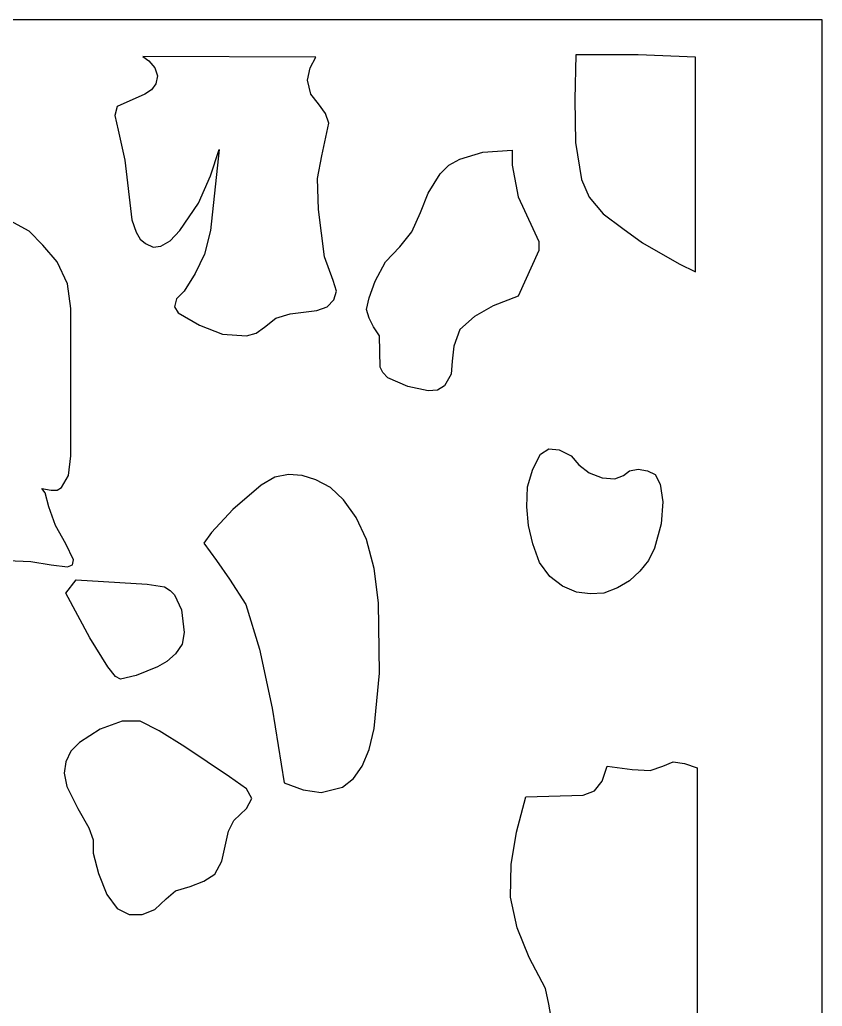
# Model space of a CAD drawing. Header units: centimetres. Extents: x -27 to -21, y -9 to 9.
# Drawn here: x -23.068 to -21, y 6.461 to 9.001 of the extents above; entities that cross this region are included whole.
import ezdxf

# ---------------------------------------------------------------- set-up
doc = ezdxf.new("R2010")
doc.units = ezdxf.units.CM
doc.header["$MEASUREMENT"] = 0
doc.layers.add('layer 1', color=7, linetype='Continuous')

msp = doc.modelspace()

# ---------------------------------------------------------------- linework, layer by layer
at = {"layer": 'layer 1', "color": 250, "lineweight": 30}
for points, knots in [([(-21.00043, -8.99444), (-21.00043, -8.99444), (-26.99914, -8.99536), (-26.99914, -8.99536), (-26.99914, -8.99536), (-26.99914, -8.99536), (-26.99914, 9.00077), (-26.99914, 9.00077), (-26.99914, 9.00077), (-26.99914, 9.00077), (-21.00043, 9.00077), (-21.00043, 9.00077), (-21.00043, 9.00077), (-21.00043, 9.00077), (-21.00043, -8.99444), (-21.00043, -8.99444)], [0, 0, 0, 0, 0.2, 0.2, 0.2, 0.2, 0.4, 0.4, 0.4, 0.4, 0.6, 0.6, 0.6, 0.6, 1, 1, 1, 1]), ([(-22.64474, 8.30213), (-22.64474, 8.30213), (-22.61608, 8.34749), (-22.61608, 8.34749), (-22.61608, 8.34749), (-22.61608, 8.34749), (-22.59175, 8.39727), (-22.59175, 8.39727), (-22.59175, 8.39727), (-22.59175, 8.39727), (-22.57609, 8.4583), (-22.57609, 8.4583), (-22.57609, 8.4583), (-22.57609, 8.4583), (-22.55409, 8.66648), (-22.55409, 8.66648), (-22.55409, 8.66648), (-22.55409, 8.66648), (-22.57609, 8.59862), (-22.57609, 8.59862), (-22.57609, 8.59862), (-22.57609, 8.59862), (-22.60708, 8.52837), (-22.60708, 8.52837), (-22.60708, 8.52837), (-22.60708, 8.52837), (-22.65574, 8.4583), (-22.65574, 8.4583), (-22.65574, 8.4583), (-22.65574, 8.4583), (-22.68007, 8.4312), (-22.68007, 8.4312), (-22.68007, 8.4312), (-22.68007, 8.4312), (-22.70439, 8.41755), (-22.70439, 8.41755), (-22.70439, 8.41755), (-22.70439, 8.41755), (-22.72406, 8.41534), (-22.72406, 8.41534), (-22.72406, 8.41534), (-22.72406, 8.41534), (-22.74405, 8.42438), (-22.74405, 8.42438), (-22.74405, 8.42438), (-22.74405, 8.42438), (-22.75738, 8.43562), (-22.75738, 8.43562), (-22.75738, 8.43562), (-22.75738, 8.43562), (-22.76838, 8.45369), (-22.76838, 8.45369), (-22.76838, 8.45369), (-22.76838, 8.45369), (-22.77938, 8.48541), (-22.77938, 8.48541), (-22.77938, 8.48541), (-22.77938, 8.48541), (-22.79704, 8.63919), (-22.79704, 8.63919), (-22.79704, 8.63919), (-22.79704, 8.63919), (-22.8147, 8.71626), (-22.8147, 8.71626), (-22.8147, 8.71626), (-22.8147, 8.71626), (-22.82337, 8.75461), (-22.82337, 8.75461), (-22.82337, 8.75461), (-22.82337, 8.75461), (-22.8167, 8.77729), (-22.8167, 8.77729), (-22.8167, 8.77729), (-22.8167, 8.77729), (-22.74605, 8.80901), (-22.74605, 8.80901), (-22.74605, 8.80901), (-22.74605, 8.80901), (-22.72839, 8.82025), (-22.72839, 8.82025), (-22.72839, 8.82025), (-22.72839, 8.82025), (-22.71739, 8.83611), (-22.71739, 8.83611), (-22.71739, 8.83611), (-22.71739, 8.83611), (-22.71306, 8.85639), (-22.71306, 8.85639), (-22.71306, 8.85639), (-22.71306, 8.85639), (-22.71972, 8.87686), (-22.71972, 8.87686), (-22.71972, 8.87686), (-22.71972, 8.87686), (-22.73505, 8.89493), (-22.73505, 8.89493), (-22.73505, 8.89493), (-22.73505, 8.89493), (-22.75072, 8.90618), (-22.75072, 8.90618), (-22.75072, 8.90618), (-22.75072, 8.90618), (-22.30481, 8.90397), (-22.30481, 8.90397), (-22.30481, 8.90397), (-22.30481, 8.90397), (-22.32014, 8.87686), (-22.32014, 8.87686), (-22.32014, 8.87686), (-22.32014, 8.87686), (-22.32681, 8.84515), (-22.32681, 8.84515), (-22.32681, 8.84515), (-22.32681, 8.84515), (-22.31814, 8.80901), (-22.31814, 8.80901), (-22.31814, 8.80901), (-22.31814, 8.80901), (-22.29815, 8.78411), (-22.29815, 8.78411), (-22.29815, 8.78411), (-22.29815, 8.78411), (-22.28049, 8.75922), (-22.28049, 8.75922), (-22.28049, 8.75922), (-22.28049, 8.75922), (-22.27182, 8.73433), (-22.27182, 8.73433), (-22.27182, 8.73433), (-22.27182, 8.73433), (-22.28948, 8.65062), (-22.28948, 8.65062), (-22.28948, 8.65062), (-22.28948, 8.65062), (-22.30048, 8.5918), (-22.30048, 8.5918), (-22.30048, 8.5918), (-22.30048, 8.5918), (-22.29815, 8.51251), (-22.29815, 8.51251), (-22.29815, 8.51251), (-22.29815, 8.51251), (-22.28282, 8.39045), (-22.28282, 8.39045), (-22.28282, 8.39045), (-22.28282, 8.39045), (-22.26049, 8.32942), (-22.26049, 8.32942), (-22.26049, 8.32942), (-22.26049, 8.32942), (-22.25182, 8.30213), (-22.25182, 8.30213), (-22.25182, 8.30213), (-22.25182, 8.30213), (-22.25849, 8.27963), (-22.25849, 8.27963), (-22.25849, 8.27963), (-22.25849, 8.27963), (-22.27615, 8.26156), (-22.27615, 8.26156), (-22.27615, 8.26156), (-22.27615, 8.26156), (-22.30248, 8.25253), (-22.30248, 8.25253), (-22.30248, 8.25253), (-22.30248, 8.25253), (-22.37113, 8.24349), (-22.37113, 8.24349), (-22.37113, 8.24349), (-22.37113, 8.24349), (-22.40846, 8.23206), (-22.40846, 8.23206), (-22.40846, 8.23206), (-22.40846, 8.23206), (-22.43712, 8.20938), (-22.43712, 8.20938), (-22.43712, 8.20938), (-22.43712, 8.20938), (-22.45911, 8.19371), (-22.45911, 8.19371), (-22.45911, 8.19371), (-22.45911, 8.19371), (-22.48344, 8.18689), (-22.48344, 8.18689), (-22.48344, 8.18689), (-22.48344, 8.18689), (-22.54543, 8.19131), (-22.54543, 8.19131), (-22.54543, 8.19131), (-22.54543, 8.19131), (-22.60508, 8.21399), (-22.60508, 8.21399), (-22.60508, 8.21399), (-22.60508, 8.21399), (-22.66007, 8.24571), (-22.66007, 8.24571), (-22.66007, 8.24571), (-22.66007, 8.24571), (-22.66907, 8.26156), (-22.66907, 8.26156), (-22.66907, 8.26156), (-22.66907, 8.26156), (-22.6644, 8.28185), (-22.6644, 8.28185), (-22.6644, 8.28185), (-22.6644, 8.28185), (-22.64474, 8.30213), (-22.64474, 8.30213)], [0, 0, 0, 0, 0.0188679, 0.0188679, 0.0188679, 0.0188679, 0.0377358, 0.0377358, 0.0377358, 0.0377358, 0.0566038, 0.0566038, 0.0566038, 0.0566038, 0.0754717, 0.0754717, 0.0754717, 0.0754717, 0.0943396, 0.0943396, 0.0943396, 0.0943396, 0.1132075, 0.1132075, 0.1132075, 0.1132075, 0.1320755, 0.1320755, 0.1320755, 0.1320755, 0.1509434, 0.1509434, 0.1509434, 0.1509434, 0.1698113, 0.1698113, 0.1698113, 0.1698113, 0.1886792, 0.1886792, 0.1886792, 0.1886792, 0.2075472, 0.2075472, 0.2075472, 0.2075472, 0.2264151, 0.2264151, 0.2264151, 0.2264151, 0.245283, 0.245283, 0.245283, 0.245283, 0.2641509, 0.2641509, 0.2641509, 0.2641509, 0.2830189, 0.2830189, 0.2830189, 0.2830189, 0.3018868, 0.3018868, 0.3018868, 0.3018868, 0.3207547, 0.3207547, 0.3207547, 0.3207547, 0.3396226, 0.3396226, 0.3396226, 0.3396226, 0.3584906, 0.3584906, 0.3584906, 0.3584906, 0.3773585, 0.3773585, 0.3773585, 0.3773585, 0.3962264, 0.3962264, 0.3962264, 0.3962264, 0.4150943, 0.4150943, 0.4150943, 0.4150943, 0.4339623, 0.4339623, 0.4339623, 0.4339623, 0.4528302, 0.4528302, 0.4528302, 0.4528302, 0.4716981, 0.4716981, 0.4716981, 0.4716981, 0.490566, 0.490566, 0.490566, 0.490566, 0.509434, 0.509434, 0.509434, 0.509434, 0.5283019, 0.5283019, 0.5283019, 0.5283019, 0.5471698, 0.5471698, 0.5471698, 0.5471698, 0.5660377, 0.5660377, 0.5660377, 0.5660377, 0.5849057, 0.5849057, 0.5849057, 0.5849057, 0.6037736, 0.6037736, 0.6037736, 0.6037736, 0.6226415, 0.6226415, 0.6226415, 0.6226415, 0.6415094, 0.6415094, 0.6415094, 0.6415094, 0.6603774, 0.6603774, 0.6603774, 0.6603774, 0.6792453, 0.6792453, 0.6792453, 0.6792453, 0.6981132, 0.6981132, 0.6981132, 0.6981132, 0.7169811, 0.7169811, 0.7169811, 0.7169811, 0.7358491, 0.7358491, 0.7358491, 0.7358491, 0.754717, 0.754717, 0.754717, 0.754717, 0.7735849, 0.7735849, 0.7735849, 0.7735849, 0.7924528, 0.7924528, 0.7924528, 0.7924528, 0.8113208, 0.8113208, 0.8113208, 0.8113208, 0.8301887, 0.8301887, 0.8301887, 0.8301887, 0.8490566, 0.8490566, 0.8490566, 0.8490566, 0.8679245, 0.8679245, 0.8679245, 0.8679245, 0.8867925, 0.8867925, 0.8867925, 0.8867925, 0.9056604, 0.9056604, 0.9056604, 0.9056604, 0.9245283, 0.9245283, 0.9245283, 0.9245283, 0.9433962, 0.9433962, 0.9433962, 0.9433962, 0.9622642, 0.9622642, 0.9622642, 0.9622642, 1, 1, 1, 1]), ([(-21.32702, 8.90397), (-21.32702, 8.90397), (-21.32702, 8.35191), (-21.32702, 8.35191), (-21.32702, 8.35191), (-21.32702, 8.35191), (-21.36902, 8.37238), (-21.36902, 8.37238), (-21.36902, 8.37238), (-21.36902, 8.37238), (-21.46399, 8.42659), (-21.46399, 8.42659), (-21.46399, 8.42659), (-21.46399, 8.42659), (-21.51465, 8.46291), (-21.51465, 8.46291), (-21.51465, 8.46291), (-21.51465, 8.46291), (-21.56531, 8.50127), (-21.56531, 8.50127), (-21.56531, 8.50127), (-21.56531, 8.50127), (-21.60063, 8.54423), (-21.60063, 8.54423), (-21.60063, 8.54423), (-21.60063, 8.54423), (-21.62063, 8.58959), (-21.62063, 8.58959), (-21.62063, 8.58959), (-21.62063, 8.58959), (-21.63596, 8.68455), (-21.63596, 8.68455), (-21.63596, 8.68455), (-21.63596, 8.68455), (-21.63829, 8.79536), (-21.63829, 8.79536), (-21.63829, 8.79536), (-21.63829, 8.79536), (-21.63562, 8.91005), (-21.63562, 8.91005), (-21.63562, 8.91005), (-21.63562, 8.91005), (-21.47433, 8.91005), (-21.47433, 8.91005), (-21.47433, 8.91005), (-21.47433, 8.91005), (-21.32702, 8.90397), (-21.32702, 8.90397)], [0, 0, 0, 0, 0.0769231, 0.0769231, 0.0769231, 0.0769231, 0.1538462, 0.1538462, 0.1538462, 0.1538462, 0.2307692, 0.2307692, 0.2307692, 0.2307692, 0.3076923, 0.3076923, 0.3076923, 0.3076923, 0.3846154, 0.3846154, 0.3846154, 0.3846154, 0.4615385, 0.4615385, 0.4615385, 0.4615385, 0.5384615, 0.5384615, 0.5384615, 0.5384615, 0.6153846, 0.6153846, 0.6153846, 0.6153846, 0.6923077, 0.6923077, 0.6923077, 0.6923077, 0.7692308, 0.7692308, 0.7692308, 0.7692308, 0.8461538, 0.8461538, 0.8461538, 0.8461538, 1, 1, 1, 1]), ([(-21.97388, 8.05837), (-21.97388, 8.05837), (-21.95622, 8.08787), (-21.95622, 8.08787), (-21.95622, 8.08787), (-21.95622, 8.08787), (-21.95389, 8.1218), (-21.95389, 8.1218), (-21.95389, 8.1218), (-21.95389, 8.1218), (-21.94956, 8.16015), (-21.94956, 8.16015), (-21.94956, 8.16015), (-21.94956, 8.16015), (-21.93389, 8.20311), (-21.93389, 8.20311), (-21.93389, 8.20311), (-21.93389, 8.20311), (-21.89657, 8.23704), (-21.89657, 8.23704), (-21.89657, 8.23704), (-21.89657, 8.23704), (-21.84791, 8.26433), (-21.84791, 8.26433), (-21.84791, 8.26433), (-21.84791, 8.26433), (-21.78393, 8.28922), (-21.78393, 8.28922), (-21.78393, 8.28922), (-21.78393, 8.28922), (-21.73094, 8.40668), (-21.73094, 8.40668), (-21.73094, 8.40668), (-21.73094, 8.40668), (-21.73094, 8.42935), (-21.73094, 8.42935), (-21.73094, 8.42935), (-21.73094, 8.42935), (-21.74627, 8.46328), (-21.74627, 8.46328), (-21.74627, 8.46328), (-21.74627, 8.46328), (-21.78393, 8.54478), (-21.78393, 8.54478), (-21.78393, 8.54478), (-21.78393, 8.54478), (-21.79926, 8.6261), (-21.79926, 8.6261), (-21.79926, 8.6261), (-21.79926, 8.6261), (-21.79926, 8.66463), (-21.79926, 8.66463), (-21.79926, 8.66463), (-21.79926, 8.66463), (-21.87457, 8.66002), (-21.87457, 8.66002), (-21.87457, 8.66002), (-21.87457, 8.66002), (-21.93389, 8.64195), (-21.93389, 8.64195), (-21.93389, 8.64195), (-21.93389, 8.64195), (-21.96255, 8.6261), (-21.96255, 8.6261), (-21.96255, 8.6261), (-21.96255, 8.6261), (-21.98488, 8.6036), (-21.98488, 8.6036), (-21.98488, 8.6036), (-21.98488, 8.6036), (-22.01554, 8.55382), (-22.01554, 8.55382), (-22.01554, 8.55382), (-22.01554, 8.55382), (-22.03554, 8.50403), (-22.03554, 8.50403), (-22.03554, 8.50403), (-22.03554, 8.50403), (-22.05753, 8.45425), (-22.05753, 8.45425), (-22.05753, 8.45425), (-22.05753, 8.45425), (-22.08853, 8.41589), (-22.08853, 8.41589), (-22.08853, 8.41589), (-22.08853, 8.41589), (-22.12585, 8.37736), (-22.12585, 8.37736), (-22.12585, 8.37736), (-22.12585, 8.37736), (-22.15251, 8.32757), (-22.15251, 8.32757), (-22.15251, 8.32757), (-22.15251, 8.32757), (-22.16784, 8.28461), (-22.16784, 8.28461), (-22.16784, 8.28461), (-22.16784, 8.28461), (-22.17451, 8.25511), (-22.17451, 8.25511), (-22.17451, 8.25511), (-22.17451, 8.25511), (-22.16784, 8.23261), (-22.16784, 8.23261), (-22.16784, 8.23261), (-22.16784, 8.23261), (-22.15685, 8.20993), (-22.15685, 8.20993), (-22.15685, 8.20993), (-22.15685, 8.20993), (-22.14152, 8.18726), (-22.14152, 8.18726), (-22.14152, 8.18726), (-22.14152, 8.18726), (-22.13918, 8.10594), (-22.13918, 8.10594), (-22.13918, 8.10594), (-22.13918, 8.10594), (-22.13252, 8.0923), (-22.13252, 8.0923), (-22.13252, 8.0923), (-22.13252, 8.0923), (-22.11952, 8.07884), (-22.11952, 8.07884), (-22.11952, 8.07884), (-22.11952, 8.07884), (-22.06853, 8.05616), (-22.06853, 8.05616), (-22.06853, 8.05616), (-22.06853, 8.05616), (-22.01554, 8.04491), (-22.01554, 8.04491), (-22.01554, 8.04491), (-22.01554, 8.04491), (-21.99155, 8.04712), (-21.99155, 8.04712), (-21.99155, 8.04712), (-21.99155, 8.04712), (-21.97388, 8.05837), (-21.97388, 8.05837)], [0, 0, 0, 0, 0.0277778, 0.0277778, 0.0277778, 0.0277778, 0.0555556, 0.0555556, 0.0555556, 0.0555556, 0.0833333, 0.0833333, 0.0833333, 0.0833333, 0.1111111, 0.1111111, 0.1111111, 0.1111111, 0.1388889, 0.1388889, 0.1388889, 0.1388889, 0.1666667, 0.1666667, 0.1666667, 0.1666667, 0.1944444, 0.1944444, 0.1944444, 0.1944444, 0.2222222, 0.2222222, 0.2222222, 0.2222222, 0.25, 0.25, 0.25, 0.25, 0.2777778, 0.2777778, 0.2777778, 0.2777778, 0.3055556, 0.3055556, 0.3055556, 0.3055556, 0.3333333, 0.3333333, 0.3333333, 0.3333333, 0.3611111, 0.3611111, 0.3611111, 0.3611111, 0.3888889, 0.3888889, 0.3888889, 0.3888889, 0.4166667, 0.4166667, 0.4166667, 0.4166667, 0.4444444, 0.4444444, 0.4444444, 0.4444444, 0.4722222, 0.4722222, 0.4722222, 0.4722222, 0.5, 0.5, 0.5, 0.5, 0.5277778, 0.5277778, 0.5277778, 0.5277778, 0.5555556, 0.5555556, 0.5555556, 0.5555556, 0.5833333, 0.5833333, 0.5833333, 0.5833333, 0.6111111, 0.6111111, 0.6111111, 0.6111111, 0.6388889, 0.6388889, 0.6388889, 0.6388889, 0.6666667, 0.6666667, 0.6666667, 0.6666667, 0.6944444, 0.6944444, 0.6944444, 0.6944444, 0.7222222, 0.7222222, 0.7222222, 0.7222222, 0.75, 0.75, 0.75, 0.75, 0.7777778, 0.7777778, 0.7777778, 0.7777778, 0.8055556, 0.8055556, 0.8055556, 0.8055556, 0.8333333, 0.8333333, 0.8333333, 0.8333333, 0.8611111, 0.8611111, 0.8611111, 0.8611111, 0.8888889, 0.8888889, 0.8888889, 0.8888889, 0.9166667, 0.9166667, 0.9166667, 0.9166667, 0.9444444, 0.9444444, 0.9444444, 0.9444444, 1, 1, 1, 1]), ([(-23.31326, 7.94755), (-23.31326, 7.94755), (-23.33326, 7.97466), (-23.33326, 7.97466), (-23.33326, 7.97466), (-23.33326, 7.97466), (-23.35759, 7.99273), (-23.35759, 7.99273), (-23.35759, 7.99273), (-23.35759, 7.99273), (-23.41058, 8.01319), (-23.41058, 8.01319), (-23.41058, 8.01319), (-23.41058, 8.01319), (-23.45457, 8.03809), (-23.45457, 8.03809), (-23.45457, 8.03809), (-23.45457, 8.03809), (-23.47023, 8.06058), (-23.47023, 8.06058), (-23.47023, 8.06058), (-23.47023, 8.06058), (-23.47889, 8.0923), (-23.47889, 8.0923), (-23.47889, 8.0923), (-23.47889, 8.0923), (-23.47223, 8.14208), (-23.47223, 8.14208), (-23.47223, 8.14208), (-23.47223, 8.14208), (-23.45023, 8.20772), (-23.45023, 8.20772), (-23.45023, 8.20772), (-23.45023, 8.20772), (-23.37725, 8.35708), (-23.37725, 8.35708), (-23.37725, 8.35708), (-23.37725, 8.35708), (-23.26494, 8.54257), (-23.26494, 8.54257), (-23.26494, 8.54257), (-23.26494, 8.54257), (-23.17429, 8.51528), (-23.17429, 8.51528), (-23.17429, 8.51528), (-23.17429, 8.51528), (-23.10164, 8.48817), (-23.10164, 8.48817), (-23.10164, 8.48817), (-23.10164, 8.48817), (-23.04399, 8.45646), (-23.04399, 8.45646), (-23.04399, 8.45646), (-23.04399, 8.45646), (-23.00866, 8.42032), (-23.00866, 8.42032), (-23.00866, 8.42032), (-23.00866, 8.42032), (-22.97134, 8.37736), (-22.97134, 8.37736), (-22.97134, 8.37736), (-22.97134, 8.37736), (-22.94468, 8.32075), (-22.94468, 8.32075), (-22.94468, 8.32075), (-22.94468, 8.32075), (-22.93601, 8.25751), (-22.93601, 8.25751), (-22.93601, 8.25751), (-22.93601, 8.25751), (-22.93601, 7.94294), (-22.93601, 7.94294), (-22.93601, 7.94294), (-22.93601, 7.94294), (-22.93601, 7.87749), (-22.93601, 7.87749), (-22.93601, 7.87749), (-22.93601, 7.87749), (-22.94268, 7.8277), (-22.94268, 7.8277), (-22.94268, 7.8277), (-22.94268, 7.8277), (-22.96034, 7.79599), (-22.96034, 7.79599), (-22.96034, 7.79599), (-22.96034, 7.79599), (-22.97134, 7.78916), (-22.97134, 7.78916), (-22.97134, 7.78916), (-22.97134, 7.78916), (-22.98667, 7.78916), (-22.98667, 7.78916), (-22.98667, 7.78916), (-22.98667, 7.78916), (-23.01099, 7.79377), (-23.01099, 7.79377), (-23.01099, 7.79377), (-23.01099, 7.79377), (-23.00233, 7.78253), (-23.00233, 7.78253), (-23.00233, 7.78253), (-23.00233, 7.78253), (-22.99333, 7.7462), (-22.99333, 7.7462), (-22.99333, 7.7462), (-22.99333, 7.7462), (-22.97567, 7.69882), (-22.97567, 7.69882), (-22.97567, 7.69882), (-22.97567, 7.69882), (-22.94934, 7.65124), (-22.94934, 7.65124), (-22.94934, 7.65124), (-22.94934, 7.65124), (-22.92935, 7.61049), (-22.92935, 7.61049), (-22.92935, 7.61049), (-22.92935, 7.61049), (-22.93168, 7.59685), (-22.93168, 7.59685), (-22.93168, 7.59685), (-22.93168, 7.59685), (-22.94468, 7.59242), (-22.94468, 7.59242), (-22.94468, 7.59242), (-22.94468, 7.59242), (-22.98667, 7.59685), (-22.98667, 7.59685), (-22.98667, 7.59685), (-22.98667, 7.59685), (-23.03966, 7.60607), (-23.03966, 7.60607), (-23.03966, 7.60607), (-23.03966, 7.60607), (-23.09931, 7.60828), (-23.09931, 7.60828), (-23.09931, 7.60828), (-23.09931, 7.60828), (-23.12564, 7.60146), (-23.12564, 7.60146), (-23.12564, 7.60146), (-23.12564, 7.60146), (-23.14797, 7.58781), (-23.14797, 7.58781), (-23.14797, 7.58781), (-23.14797, 7.58781), (-23.19196, 7.55389), (-23.19196, 7.55389), (-23.19196, 7.55389), (-23.19196, 7.55389), (-23.23828, 7.53582), (-23.23828, 7.53582), (-23.23828, 7.53582), (-23.23828, 7.53582), (-23.2736, 7.5336), (-23.2736, 7.5336), (-23.2736, 7.5336), (-23.2736, 7.5336), (-23.28694, 7.54043), (-23.28694, 7.54043), (-23.28694, 7.54043), (-23.28694, 7.54043), (-23.2936, 7.55389), (-23.2936, 7.55389), (-23.2936, 7.55389), (-23.2936, 7.55389), (-23.3156, 7.59464), (-23.3156, 7.59464), (-23.3156, 7.59464), (-23.3156, 7.59464), (-23.35092, 7.64442), (-23.35092, 7.64442), (-23.35092, 7.64442), (-23.35092, 7.64442), (-23.39724, 7.70324), (-23.39724, 7.70324), (-23.39724, 7.70324), (-23.39724, 7.70324), (-23.37725, 7.72813), (-23.37725, 7.72813), (-23.37725, 7.72813), (-23.37725, 7.72813), (-23.33759, 7.79156), (-23.33759, 7.79156), (-23.33759, 7.79156), (-23.33759, 7.79156), (-23.30893, 7.87066), (-23.30893, 7.87066), (-23.30893, 7.87066), (-23.30893, 7.87066), (-23.3046, 7.91141), (-23.3046, 7.91141), (-23.3046, 7.91141), (-23.3046, 7.91141), (-23.31326, 7.94755), (-23.31326, 7.94755)], [0, 0, 0, 0, 0.02, 0.02, 0.02, 0.02, 0.04, 0.04, 0.04, 0.04, 0.06, 0.06, 0.06, 0.06, 0.08, 0.08, 0.08, 0.08, 0.1, 0.1, 0.1, 0.1, 0.12, 0.12, 0.12, 0.12, 0.14, 0.14, 0.14, 0.14, 0.16, 0.16, 0.16, 0.16, 0.18, 0.18, 0.18, 0.18, 0.2, 0.2, 0.2, 0.2, 0.22, 0.22, 0.22, 0.22, 0.24, 0.24, 0.24, 0.24, 0.26, 0.26, 0.26, 0.26, 0.28, 0.28, 0.28, 0.28, 0.3, 0.3, 0.3, 0.3, 0.32, 0.32, 0.32, 0.32, 0.34, 0.34, 0.34, 0.34, 0.36, 0.36, 0.36, 0.36, 0.38, 0.38, 0.38, 0.38, 0.4, 0.4, 0.4, 0.4, 0.42, 0.42, 0.42, 0.42, 0.44, 0.44, 0.44, 0.44, 0.46, 0.46, 0.46, 0.46, 0.48, 0.48, 0.48, 0.48, 0.5, 0.5, 0.5, 0.5, 0.52, 0.52, 0.52, 0.52, 0.54, 0.54, 0.54, 0.54, 0.56, 0.56, 0.56, 0.56, 0.58, 0.58, 0.58, 0.58, 0.6, 0.6, 0.6, 0.6, 0.62, 0.62, 0.62, 0.62, 0.64, 0.64, 0.64, 0.64, 0.66, 0.66, 0.66, 0.66, 0.68, 0.68, 0.68, 0.68, 0.7, 0.7, 0.7, 0.7, 0.72, 0.72, 0.72, 0.72, 0.74, 0.74, 0.74, 0.74, 0.76, 0.76, 0.76, 0.76, 0.78, 0.78, 0.78, 0.78, 0.8, 0.8, 0.8, 0.8, 0.82, 0.82, 0.82, 0.82, 0.84, 0.84, 0.84, 0.84, 0.86, 0.86, 0.86, 0.86, 0.88, 0.88, 0.88, 0.88, 0.9, 0.9, 0.9, 0.9, 0.92, 0.92, 0.92, 0.92, 0.94, 0.94, 0.94, 0.94, 0.96, 0.96, 0.96, 0.96, 1, 1, 1, 1]), ([(-21.66928, 7.54264), (-21.66928, 7.54264), (-21.63396, 7.52678), (-21.63396, 7.52678), (-21.63396, 7.52678), (-21.63396, 7.52678), (-21.59863, 7.52236), (-21.59863, 7.52236), (-21.59863, 7.52236), (-21.59863, 7.52236), (-21.56331, 7.52457), (-21.56331, 7.52457), (-21.56331, 7.52457), (-21.56331, 7.52457), (-21.52798, 7.53803), (-21.52798, 7.53803), (-21.52798, 7.53803), (-21.52798, 7.53803), (-21.49699, 7.55628), (-21.49699, 7.55628), (-21.49699, 7.55628), (-21.49699, 7.55628), (-21.47066, 7.58118), (-21.47066, 7.58118), (-21.47066, 7.58118), (-21.47066, 7.58118), (-21.44833, 7.60828), (-21.44833, 7.60828), (-21.44833, 7.60828), (-21.44833, 7.60828), (-21.433, 7.64), (-21.433, 7.64), (-21.433, 7.64), (-21.433, 7.64), (-21.41534, 7.70324), (-21.41534, 7.70324), (-21.41534, 7.70324), (-21.41534, 7.70324), (-21.41101, 7.75985), (-21.41101, 7.75985), (-21.41101, 7.75985), (-21.41101, 7.75985), (-21.41767, 7.80502), (-21.41767, 7.80502), (-21.41767, 7.80502), (-21.41767, 7.80502), (-21.43067, 7.82991), (-21.43067, 7.82991), (-21.43067, 7.82991), (-21.43067, 7.82991), (-21.45066, 7.83895), (-21.45066, 7.83895), (-21.45066, 7.83895), (-21.45066, 7.83895), (-21.47499, 7.84356), (-21.47499, 7.84356), (-21.47499, 7.84356), (-21.47499, 7.84356), (-21.49699, 7.83895), (-21.49699, 7.83895), (-21.49699, 7.83895), (-21.49699, 7.83895), (-21.51232, 7.8277), (-21.51232, 7.8277), (-21.51232, 7.8277), (-21.51232, 7.8277), (-21.53465, 7.81867), (-21.53465, 7.81867), (-21.53465, 7.81867), (-21.53465, 7.81867), (-21.56764, 7.82088), (-21.56764, 7.82088), (-21.56764, 7.82088), (-21.56764, 7.82088), (-21.60063, 7.83452), (-21.60063, 7.83452), (-21.60063, 7.83452), (-21.60063, 7.83452), (-21.62729, 7.85481), (-21.62729, 7.85481), (-21.62729, 7.85481), (-21.62729, 7.85481), (-21.64696, 7.87749), (-21.64696, 7.87749), (-21.64696, 7.87749), (-21.64696, 7.87749), (-21.67795, 7.89334), (-21.67795, 7.89334), (-21.67795, 7.89334), (-21.67795, 7.89334), (-21.70461, 7.89556), (-21.70461, 7.89556), (-21.70461, 7.89556), (-21.70461, 7.89556), (-21.7266, 7.88191), (-21.7266, 7.88191), (-21.7266, 7.88191), (-21.7266, 7.88191), (-21.74627, 7.84356), (-21.74627, 7.84356), (-21.74627, 7.84356), (-21.74627, 7.84356), (-21.7596, 7.7982), (-21.7596, 7.7982), (-21.7596, 7.7982), (-21.7596, 7.7982), (-21.76193, 7.7462), (-21.76193, 7.7462), (-21.76193, 7.7462), (-21.76193, 7.7462), (-21.7576, 7.69882), (-21.7576, 7.69882), (-21.7576, 7.69882), (-21.7576, 7.69882), (-21.74627, 7.65124), (-21.74627, 7.65124), (-21.74627, 7.65124), (-21.74627, 7.65124), (-21.7286, 7.60367), (-21.7286, 7.60367), (-21.7286, 7.60367), (-21.7286, 7.60367), (-21.70228, 7.56753), (-21.70228, 7.56753), (-21.70228, 7.56753), (-21.70228, 7.56753), (-21.66928, 7.54264), (-21.66928, 7.54264)], [0, 0, 0, 0, 0.030303, 0.030303, 0.030303, 0.030303, 0.0606061, 0.0606061, 0.0606061, 0.0606061, 0.0909091, 0.0909091, 0.0909091, 0.0909091, 0.1212121, 0.1212121, 0.1212121, 0.1212121, 0.1515152, 0.1515152, 0.1515152, 0.1515152, 0.1818182, 0.1818182, 0.1818182, 0.1818182, 0.2121212, 0.2121212, 0.2121212, 0.2121212, 0.2424242, 0.2424242, 0.2424242, 0.2424242, 0.2727273, 0.2727273, 0.2727273, 0.2727273, 0.3030303, 0.3030303, 0.3030303, 0.3030303, 0.3333333, 0.3333333, 0.3333333, 0.3333333, 0.3636364, 0.3636364, 0.3636364, 0.3636364, 0.3939394, 0.3939394, 0.3939394, 0.3939394, 0.4242424, 0.4242424, 0.4242424, 0.4242424, 0.4545455, 0.4545455, 0.4545455, 0.4545455, 0.4848485, 0.4848485, 0.4848485, 0.4848485, 0.5151515, 0.5151515, 0.5151515, 0.5151515, 0.5454545, 0.5454545, 0.5454545, 0.5454545, 0.5757576, 0.5757576, 0.5757576, 0.5757576, 0.6060606, 0.6060606, 0.6060606, 0.6060606, 0.6363636, 0.6363636, 0.6363636, 0.6363636, 0.6666667, 0.6666667, 0.6666667, 0.6666667, 0.6969697, 0.6969697, 0.6969697, 0.6969697, 0.7272727, 0.7272727, 0.7272727, 0.7272727, 0.7575758, 0.7575758, 0.7575758, 0.7575758, 0.7878788, 0.7878788, 0.7878788, 0.7878788, 0.8181818, 0.8181818, 0.8181818, 0.8181818, 0.8484848, 0.8484848, 0.8484848, 0.8484848, 0.8787879, 0.8787879, 0.8787879, 0.8787879, 0.9090909, 0.9090909, 0.9090909, 0.9090909, 0.9393939, 0.9393939, 0.9393939, 0.9393939, 1, 1, 1, 1]), ([(-22.38646, 7.03595), (-22.38646, 7.03595), (-22.41746, 7.22826), (-22.41746, 7.22826), (-22.41746, 7.22826), (-22.41746, 7.22826), (-22.45045, 7.37983), (-22.45045, 7.37983), (-22.45045, 7.37983), (-22.45045, 7.37983), (-22.48577, 7.49507), (-22.48577, 7.49507), (-22.48577, 7.49507), (-22.48577, 7.49507), (-22.52777, 7.56071), (-22.52777, 7.56071), (-22.52777, 7.56071), (-22.52777, 7.56071), (-22.56076, 7.60828), (-22.56076, 7.60828), (-22.56076, 7.60828), (-22.56076, 7.60828), (-22.59375, 7.65346), (-22.59375, 7.65346), (-22.59375, 7.65346), (-22.59375, 7.65346), (-22.57409, 7.68056), (-22.57409, 7.68056), (-22.57409, 7.68056), (-22.57409, 7.68056), (-22.51877, 7.73938), (-22.51877, 7.73938), (-22.51877, 7.73938), (-22.51877, 7.73938), (-22.44612, 7.80281), (-22.44612, 7.80281), (-22.44612, 7.80281), (-22.44612, 7.80281), (-22.41079, 7.82309), (-22.41079, 7.82309), (-22.41079, 7.82309), (-22.41079, 7.82309), (-22.37546, 7.82991), (-22.37546, 7.82991), (-22.37546, 7.82991), (-22.37546, 7.82991), (-22.34014, 7.8277), (-22.34014, 7.8277), (-22.34014, 7.8277), (-22.34014, 7.8277), (-22.30481, 7.81627), (-22.30481, 7.81627), (-22.30481, 7.81627), (-22.30481, 7.81627), (-22.26715, 7.79599), (-22.26715, 7.79599), (-22.26715, 7.79599), (-22.26715, 7.79599), (-22.23416, 7.76427), (-22.23416, 7.76427), (-22.23416, 7.76427), (-22.23416, 7.76427), (-22.20117, 7.7191), (-22.20117, 7.7191), (-22.20117, 7.7191), (-22.20117, 7.7191), (-22.17451, 7.66249), (-22.17451, 7.66249), (-22.17451, 7.66249), (-22.17451, 7.66249), (-22.15485, 7.58781), (-22.15485, 7.58781), (-22.15485, 7.58781), (-22.15485, 7.58781), (-22.14351, 7.49968), (-22.14351, 7.49968), (-22.14351, 7.49968), (-22.14351, 7.49968), (-22.14152, 7.31861), (-22.14152, 7.31861), (-22.14152, 7.31861), (-22.14152, 7.31861), (-22.15485, 7.17626), (-22.15485, 7.17626), (-22.15485, 7.17626), (-22.15485, 7.17626), (-22.16784, 7.12187), (-22.16784, 7.12187), (-22.16784, 7.12187), (-22.16784, 7.12187), (-22.18551, 7.07891), (-22.18551, 7.07891), (-22.18551, 7.07891), (-22.18551, 7.07891), (-22.20783, 7.04719), (-22.20783, 7.04719), (-22.20783, 7.04719), (-22.20783, 7.04719), (-22.23649, 7.0247), (-22.23649, 7.0247), (-22.23649, 7.0247), (-22.23649, 7.0247), (-22.29148, 7.01105), (-22.29148, 7.01105), (-22.29148, 7.01105), (-22.29148, 7.01105), (-22.33781, 7.01788), (-22.33781, 7.01788), (-22.33781, 7.01788), (-22.33781, 7.01788), (-22.38646, 7.03595), (-22.38646, 7.03595)], [0, 0, 0, 0, 0.0344828, 0.0344828, 0.0344828, 0.0344828, 0.0689655, 0.0689655, 0.0689655, 0.0689655, 0.1034483, 0.1034483, 0.1034483, 0.1034483, 0.137931, 0.137931, 0.137931, 0.137931, 0.1724138, 0.1724138, 0.1724138, 0.1724138, 0.2068966, 0.2068966, 0.2068966, 0.2068966, 0.2413793, 0.2413793, 0.2413793, 0.2413793, 0.2758621, 0.2758621, 0.2758621, 0.2758621, 0.3103448, 0.3103448, 0.3103448, 0.3103448, 0.3448276, 0.3448276, 0.3448276, 0.3448276, 0.3793103, 0.3793103, 0.3793103, 0.3793103, 0.4137931, 0.4137931, 0.4137931, 0.4137931, 0.4482759, 0.4482759, 0.4482759, 0.4482759, 0.4827586, 0.4827586, 0.4827586, 0.4827586, 0.5172414, 0.5172414, 0.5172414, 0.5172414, 0.5517241, 0.5517241, 0.5517241, 0.5517241, 0.5862069, 0.5862069, 0.5862069, 0.5862069, 0.6206897, 0.6206897, 0.6206897, 0.6206897, 0.6551724, 0.6551724, 0.6551724, 0.6551724, 0.6896552, 0.6896552, 0.6896552, 0.6896552, 0.7241379, 0.7241379, 0.7241379, 0.7241379, 0.7586207, 0.7586207, 0.7586207, 0.7586207, 0.7931034, 0.7931034, 0.7931034, 0.7931034, 0.8275862, 0.8275862, 0.8275862, 0.8275862, 0.862069, 0.862069, 0.862069, 0.862069, 0.8965517, 0.8965517, 0.8965517, 0.8965517, 0.9310345, 0.9310345, 0.9310345, 0.9310345, 1, 1, 1, 1]), ([(-22.94934, 7.52457), (-22.94934, 7.52457), (-22.88735, 7.40914), (-22.88735, 7.40914), (-22.88735, 7.40914), (-22.88735, 7.40914), (-22.84103, 7.33447), (-22.84103, 7.33447), (-22.84103, 7.33447), (-22.84103, 7.33447), (-22.82137, 7.30958), (-22.82137, 7.30958), (-22.82137, 7.30958), (-22.82137, 7.30958), (-22.80804, 7.30294), (-22.80804, 7.30294), (-22.80804, 7.30294), (-22.80804, 7.30294), (-22.76838, 7.31197), (-22.76838, 7.31197), (-22.76838, 7.31197), (-22.76838, 7.31197), (-22.71306, 7.33447), (-22.71306, 7.33447), (-22.71306, 7.33447), (-22.71306, 7.33447), (-22.68873, 7.34811), (-22.68873, 7.34811), (-22.68873, 7.34811), (-22.68873, 7.34811), (-22.66674, 7.36839), (-22.66674, 7.36839), (-22.66674, 7.36839), (-22.66674, 7.36839), (-22.64907, 7.39329), (-22.64907, 7.39329), (-22.64907, 7.39329), (-22.64907, 7.39329), (-22.64474, 7.42279), (-22.64474, 7.42279), (-22.64474, 7.42279), (-22.64474, 7.42279), (-22.65141, 7.48161), (-22.65141, 7.48161), (-22.65141, 7.48161), (-22.65141, 7.48161), (-22.66907, 7.51996), (-22.66907, 7.51996), (-22.66907, 7.51996), (-22.66907, 7.51996), (-22.68007, 7.53139), (-22.68007, 7.53139), (-22.68007, 7.53139), (-22.68007, 7.53139), (-22.6954, 7.54043), (-22.6954, 7.54043), (-22.6954, 7.54043), (-22.6954, 7.54043), (-22.73972, 7.54725), (-22.73972, 7.54725), (-22.73972, 7.54725), (-22.73972, 7.54725), (-22.92268, 7.5585), (-22.92268, 7.5585), (-22.92268, 7.5585), (-22.92268, 7.5585), (-22.94934, 7.52457), (-22.94934, 7.52457)], [0, 0, 0, 0, 0.0555556, 0.0555556, 0.0555556, 0.0555556, 0.1111111, 0.1111111, 0.1111111, 0.1111111, 0.1666667, 0.1666667, 0.1666667, 0.1666667, 0.2222222, 0.2222222, 0.2222222, 0.2222222, 0.2777778, 0.2777778, 0.2777778, 0.2777778, 0.3333333, 0.3333333, 0.3333333, 0.3333333, 0.3888889, 0.3888889, 0.3888889, 0.3888889, 0.4444444, 0.4444444, 0.4444444, 0.4444444, 0.5, 0.5, 0.5, 0.5, 0.5555556, 0.5555556, 0.5555556, 0.5555556, 0.6111111, 0.6111111, 0.6111111, 0.6111111, 0.6666667, 0.6666667, 0.6666667, 0.6666667, 0.7222222, 0.7222222, 0.7222222, 0.7222222, 0.7777778, 0.7777778, 0.7777778, 0.7777778, 0.8333333, 0.8333333, 0.8333333, 0.8333333, 0.8888889, 0.8888889, 0.8888889, 0.8888889, 1, 1, 1, 1]), ([(-22.87869, 6.88899), (-22.87869, 6.88899), (-22.88969, 6.92052), (-22.88969, 6.92052), (-22.88969, 6.92052), (-22.88969, 6.92052), (-22.91835, 6.9703), (-22.91835, 6.9703), (-22.91835, 6.9703), (-22.91835, 6.9703), (-22.94701, 7.02691), (-22.94701, 7.02691), (-22.94701, 7.02691), (-22.94701, 7.02691), (-22.95367, 7.06084), (-22.95367, 7.06084), (-22.95367, 7.06084), (-22.95367, 7.06084), (-22.94934, 7.09016), (-22.94934, 7.09016), (-22.94934, 7.09016), (-22.94934, 7.09016), (-22.93601, 7.11744), (-22.93601, 7.11744), (-22.93601, 7.11744), (-22.93601, 7.11744), (-22.91402, 7.13994), (-22.91402, 7.13994), (-22.91402, 7.13994), (-22.91402, 7.13994), (-22.86103, 7.17387), (-22.86103, 7.17387), (-22.86103, 7.17387), (-22.86103, 7.17387), (-22.80371, 7.19433), (-22.80371, 7.19433), (-22.80371, 7.19433), (-22.80371, 7.19433), (-22.75738, 7.19433), (-22.75738, 7.19433), (-22.75738, 7.19433), (-22.75738, 7.19433), (-22.70873, 7.16944), (-22.70873, 7.16944), (-22.70873, 7.16944), (-22.70873, 7.16944), (-22.64241, 7.12869), (-22.64241, 7.12869), (-22.64241, 7.12869), (-22.64241, 7.12869), (-22.52777, 7.0518), (-22.52777, 7.0518), (-22.52777, 7.0518), (-22.52777, 7.0518), (-22.48344, 7.02009), (-22.48344, 7.02009), (-22.48344, 7.02009), (-22.48344, 7.02009), (-22.47044, 6.9952), (-22.47044, 6.9952), (-22.47044, 6.9952), (-22.47044, 6.9952), (-22.48344, 6.9703), (-22.48344, 6.9703), (-22.48344, 6.9703), (-22.48344, 6.9703), (-22.51677, 6.93859), (-22.51677, 6.93859), (-22.51677, 6.93859), (-22.51677, 6.93859), (-22.52977, 6.91148), (-22.52977, 6.91148), (-22.52977, 6.91148), (-22.52977, 6.91148), (-22.53876, 6.87313), (-22.53876, 6.87313), (-22.53876, 6.87313), (-22.53876, 6.87313), (-22.54743, 6.8346), (-22.54743, 6.8346), (-22.54743, 6.8346), (-22.54743, 6.8346), (-22.56509, 6.80067), (-22.56509, 6.80067), (-22.56509, 6.80067), (-22.56509, 6.80067), (-22.59375, 6.7826), (-22.59375, 6.7826), (-22.59375, 6.7826), (-22.59375, 6.7826), (-22.62908, 6.76895), (-22.62908, 6.76895), (-22.62908, 6.76895), (-22.62908, 6.76895), (-22.66674, 6.75771), (-22.66674, 6.75771), (-22.66674, 6.75771), (-22.66674, 6.75771), (-22.69106, 6.73742), (-22.69106, 6.73742), (-22.69106, 6.73742), (-22.69106, 6.73742), (-22.71972, 6.71013), (-22.71972, 6.71013), (-22.71972, 6.71013), (-22.71972, 6.71013), (-22.75272, 6.69667), (-22.75272, 6.69667), (-22.75272, 6.69667), (-22.75272, 6.69667), (-22.78604, 6.69667), (-22.78604, 6.69667), (-22.78604, 6.69667), (-22.78604, 6.69667), (-22.8167, 6.71253), (-22.8167, 6.71253), (-22.8167, 6.71253), (-22.8167, 6.71253), (-22.84336, 6.74867), (-22.84336, 6.74867), (-22.84336, 6.74867), (-22.84336, 6.74867), (-22.86536, 6.80288), (-22.86536, 6.80288), (-22.86536, 6.80288), (-22.86536, 6.80288), (-22.87869, 6.85506), (-22.87869, 6.85506), (-22.87869, 6.85506), (-22.87869, 6.85506), (-22.87869, 6.88899), (-22.87869, 6.88899)], [0, 0, 0, 0, 0.0294118, 0.0294118, 0.0294118, 0.0294118, 0.0588235, 0.0588235, 0.0588235, 0.0588235, 0.0882353, 0.0882353, 0.0882353, 0.0882353, 0.1176471, 0.1176471, 0.1176471, 0.1176471, 0.1470588, 0.1470588, 0.1470588, 0.1470588, 0.1764706, 0.1764706, 0.1764706, 0.1764706, 0.2058824, 0.2058824, 0.2058824, 0.2058824, 0.2352941, 0.2352941, 0.2352941, 0.2352941, 0.2647059, 0.2647059, 0.2647059, 0.2647059, 0.2941176, 0.2941176, 0.2941176, 0.2941176, 0.3235294, 0.3235294, 0.3235294, 0.3235294, 0.3529412, 0.3529412, 0.3529412, 0.3529412, 0.3823529, 0.3823529, 0.3823529, 0.3823529, 0.4117647, 0.4117647, 0.4117647, 0.4117647, 0.4411765, 0.4411765, 0.4411765, 0.4411765, 0.4705882, 0.4705882, 0.4705882, 0.4705882, 0.5, 0.5, 0.5, 0.5, 0.5294118, 0.5294118, 0.5294118, 0.5294118, 0.5588235, 0.5588235, 0.5588235, 0.5588235, 0.5882353, 0.5882353, 0.5882353, 0.5882353, 0.6176471, 0.6176471, 0.6176471, 0.6176471, 0.6470588, 0.6470588, 0.6470588, 0.6470588, 0.6764706, 0.6764706, 0.6764706, 0.6764706, 0.7058824, 0.7058824, 0.7058824, 0.7058824, 0.7352941, 0.7352941, 0.7352941, 0.7352941, 0.7647059, 0.7647059, 0.7647059, 0.7647059, 0.7941176, 0.7941176, 0.7941176, 0.7941176, 0.8235294, 0.8235294, 0.8235294, 0.8235294, 0.8529412, 0.8529412, 0.8529412, 0.8529412, 0.8823529, 0.8823529, 0.8823529, 0.8823529, 0.9117647, 0.9117647, 0.9117647, 0.9117647, 0.9411765, 0.9411765, 0.9411765, 0.9411765, 1, 1, 1, 1]), ([(-21.32269, 6.13116), (-21.32269, 6.13116), (-21.32269, 7.07448), (-21.32269, 7.07448), (-21.32269, 7.07448), (-21.32269, 7.07448), (-21.35568, 7.08573), (-21.35568, 7.08573), (-21.35568, 7.08573), (-21.35568, 7.08573), (-21.38435, 7.09016), (-21.38435, 7.09016), (-21.38435, 7.09016), (-21.38435, 7.09016), (-21.41101, 7.07891), (-21.41101, 7.07891), (-21.41101, 7.07891), (-21.41101, 7.07891), (-21.444, 7.06766), (-21.444, 7.06766), (-21.444, 7.06766), (-21.444, 7.06766), (-21.49032, 7.06987), (-21.49032, 7.06987), (-21.49032, 7.06987), (-21.49032, 7.06987), (-21.55431, 7.07891), (-21.55431, 7.07891), (-21.55431, 7.07891), (-21.55431, 7.07891), (-21.56764, 7.04056), (-21.56764, 7.04056), (-21.56764, 7.04056), (-21.56764, 7.04056), (-21.58763, 7.01566), (-21.58763, 7.01566), (-21.58763, 7.01566), (-21.58763, 7.01566), (-21.6163, 7.00423), (-21.6163, 7.00423), (-21.6163, 7.00423), (-21.6163, 7.00423), (-21.76393, 6.99981), (-21.76393, 6.99981), (-21.76393, 6.99981), (-21.76393, 6.99981), (-21.78826, 6.90927), (-21.78826, 6.90927), (-21.78826, 6.90927), (-21.78826, 6.90927), (-21.80159, 6.82556), (-21.80159, 6.82556), (-21.80159, 6.82556), (-21.80159, 6.82556), (-21.80392, 6.74185), (-21.80392, 6.74185), (-21.80392, 6.74185), (-21.80392, 6.74185), (-21.78626, 6.66275), (-21.78626, 6.66275), (-21.78626, 6.66275), (-21.78626, 6.66275), (-21.75527, 6.58586), (-21.75527, 6.58586), (-21.75527, 6.58586), (-21.75527, 6.58586), (-21.71327, 6.50657), (-21.71327, 6.50657), (-21.71327, 6.50657), (-21.71327, 6.50657), (-21.70461, 6.46582), (-21.70461, 6.46582), (-21.70461, 6.46582), (-21.70461, 6.46582), (-21.69794, 6.42747), (-21.69794, 6.42747), (-21.69794, 6.42747), (-21.69794, 6.42747), (-21.69794, 6.38451), (-21.69794, 6.38451), (-21.69794, 6.38451), (-21.69794, 6.38451), (-21.70894, 6.34376), (-21.70894, 6.34376), (-21.70894, 6.34376), (-21.70894, 6.34376), (-21.72427, 6.30301), (-21.72427, 6.30301), (-21.72427, 6.30301), (-21.72427, 6.30301), (-21.74193, 6.27129), (-21.74193, 6.27129), (-21.74193, 6.27129), (-21.74193, 6.27129), (-21.7486, 6.2488), (-21.7486, 6.2488), (-21.7486, 6.2488), (-21.7486, 6.2488), (-21.74193, 6.23976), (-21.74193, 6.23976), (-21.74193, 6.23976), (-21.74193, 6.23976), (-21.7266, 6.23515), (-21.7266, 6.23515), (-21.7266, 6.23515), (-21.7266, 6.23515), (-21.67562, 6.23073), (-21.67562, 6.23073), (-21.67562, 6.23073), (-21.67562, 6.23073), (-21.60963, 6.22391), (-21.60963, 6.22391), (-21.60963, 6.22391), (-21.60963, 6.22391), (-21.55431, 6.21248), (-21.55431, 6.21248), (-21.55431, 6.21248), (-21.55431, 6.21248), (-21.422, 6.15605), (-21.422, 6.15605), (-21.422, 6.15605), (-21.422, 6.15605), (-21.35568, 6.13337), (-21.35568, 6.13337), (-21.35568, 6.13337), (-21.35568, 6.13337), (-21.32269, 6.13116), (-21.32269, 6.13116)], [0, 0, 0, 0, 0.030303, 0.030303, 0.030303, 0.030303, 0.0606061, 0.0606061, 0.0606061, 0.0606061, 0.0909091, 0.0909091, 0.0909091, 0.0909091, 0.1212121, 0.1212121, 0.1212121, 0.1212121, 0.1515152, 0.1515152, 0.1515152, 0.1515152, 0.1818182, 0.1818182, 0.1818182, 0.1818182, 0.2121212, 0.2121212, 0.2121212, 0.2121212, 0.2424242, 0.2424242, 0.2424242, 0.2424242, 0.2727273, 0.2727273, 0.2727273, 0.2727273, 0.3030303, 0.3030303, 0.3030303, 0.3030303, 0.3333333, 0.3333333, 0.3333333, 0.3333333, 0.3636364, 0.3636364, 0.3636364, 0.3636364, 0.3939394, 0.3939394, 0.3939394, 0.3939394, 0.4242424, 0.4242424, 0.4242424, 0.4242424, 0.4545455, 0.4545455, 0.4545455, 0.4545455, 0.4848485, 0.4848485, 0.4848485, 0.4848485, 0.5151515, 0.5151515, 0.5151515, 0.5151515, 0.5454545, 0.5454545, 0.5454545, 0.5454545, 0.5757576, 0.5757576, 0.5757576, 0.5757576, 0.6060606, 0.6060606, 0.6060606, 0.6060606, 0.6363636, 0.6363636, 0.6363636, 0.6363636, 0.6666667, 0.6666667, 0.6666667, 0.6666667, 0.6969697, 0.6969697, 0.6969697, 0.6969697, 0.7272727, 0.7272727, 0.7272727, 0.7272727, 0.7575758, 0.7575758, 0.7575758, 0.7575758, 0.7878788, 0.7878788, 0.7878788, 0.7878788, 0.8181818, 0.8181818, 0.8181818, 0.8181818, 0.8484848, 0.8484848, 0.8484848, 0.8484848, 0.8787879, 0.8787879, 0.8787879, 0.8787879, 0.9090909, 0.9090909, 0.9090909, 0.9090909, 0.9393939, 0.9393939, 0.9393939, 0.9393939, 1, 1, 1, 1])]:
    msp.add_open_spline(points, degree=3, knots=knots, dxfattribs=at)

doc.saveas('drawing.dxf')
